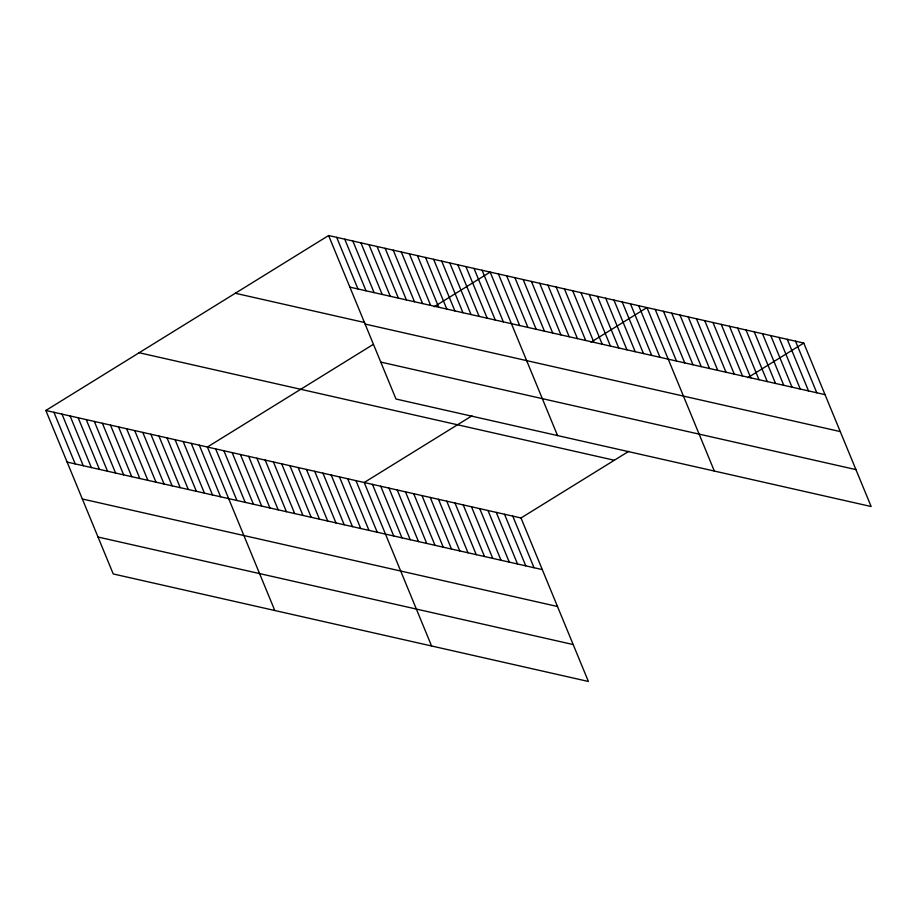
<?xml version="1.0" encoding="UTF-8"?>
<svg xmlns="http://www.w3.org/2000/svg" width="917" height="917" viewBox="0 0 917 917"><rect width="100%" height="100%" fill="white"/><g stroke="black" fill="none" stroke-linecap="round" stroke-linejoin="round"><path stroke-width="1.38" d="M45.85 410.472L521.005 517.979L588.393 681.469L113.238 573.95L45.85 410.472L328.607 235.531L803.762 343.05L871.15 506.528L395.995 399.021L328.607 235.531M372.818 344.689L207.402 447.026L274.791 610.504M434.177 306.725L490.159 272.085L557.547 435.575M471.934 415.848L364.209 482.502L431.586 645.992M590.984 342.201L646.966 307.573L714.343 471.051M521.005 517.979L628.741 451.336M747.779 377.689L803.762 343.05M349.87 287.136L825.036 394.642M235.302 293.257L364.542 322.509M365.092 324.056L840.247 431.575M380.773 362.089L855.928 469.607M139.155 352.736L614.321 460.254M67.113 462.065L542.279 569.583M82.335 498.986L557.502 606.504M98.016 537.03L573.171 644.548M795.509 341.181L816.783 392.774M787.256 339.313L808.53 390.917M779.003 337.445L800.277 389.049M770.761 335.576L792.024 387.18M762.508 333.708L783.771 385.312M754.255 331.839L775.518 383.444M746.002 329.982L767.265 381.575M737.749 328.114L759.012 379.707M729.496 326.246L750.759 377.838M721.243 324.377L742.506 375.97M712.99 322.509L734.253 374.102M704.737 320.641L726 372.233M696.484 318.772L717.747 370.376M688.231 316.904L709.494 368.508M679.978 315.035L701.241 366.64M671.725 313.167L692.988 364.771M663.472 311.299L684.735 362.903M655.219 309.442L676.482 361.034M638.713 305.705L659.976 357.298M630.46 303.836L651.723 355.429M622.207 301.968L643.47 353.561M613.954 300.1L635.217 351.692M605.701 298.231L626.964 349.835M597.448 296.363L618.711 347.967M589.195 294.495L610.458 346.099M580.942 292.626L602.205 344.23M572.689 290.758L593.952 342.362M564.436 288.889L585.699 340.494M556.183 287.032L577.446 338.625M547.93 285.164L569.193 336.757M539.677 283.296L560.94 334.888M531.424 281.427L552.687 333.02M523.171 279.559L544.434 331.152M514.918 277.691L536.181 329.283M506.665 275.822L527.928 327.426M498.412 273.954L519.675 325.558M482.078 270.263L503.353 321.856M474.009 268.429L495.272 320.033M465.928 266.606L487.191 318.199M457.847 264.772L479.121 316.376M449.777 262.95L471.04 314.542M441.696 261.127L462.959 312.72M433.615 259.293L454.889 310.897M425.534 257.471L446.808 309.063M417.464 255.637L438.727 307.241M409.383 253.814L430.646 305.407M512.763 516.111L534.026 567.715M401.302 251.98L422.577 303.584M504.51 514.254L525.773 565.846M393.233 250.158L414.495 301.75M496.257 512.385L517.52 563.978M385.151 248.324L406.414 299.928M488.004 510.517L509.267 562.11M377.07 246.501L398.345 298.094M479.751 508.648L501.014 560.241M368.989 244.667L390.264 296.271M471.498 506.78L492.761 558.373M360.92 242.845L382.183 294.437M463.245 504.912L484.508 556.504M352.839 241.022L374.102 292.615M454.992 503.043L476.255 554.647M344.758 239.188L366.032 290.792M446.739 501.175L468.002 552.779M336.688 237.365L357.951 288.958M438.486 499.307L459.749 550.911M430.233 497.438L451.496 549.042M421.98 495.57L443.243 547.174M413.727 493.713L434.99 545.306M405.474 491.844L426.737 543.437M397.221 489.976L418.484 541.569M388.968 488.108L410.231 539.7M380.715 486.239L401.978 537.832M372.462 484.371L393.725 535.964M355.956 480.634L377.219 532.238M347.703 478.766L368.966 530.37M339.45 476.897L360.713 528.501M331.197 475.029L352.46 526.633M322.944 473.161L344.207 524.765M314.691 471.304L335.954 522.896M306.438 469.435L327.701 521.028M298.185 467.567L319.448 519.16M289.932 465.698L311.195 517.291M281.679 463.83L302.942 515.423M273.426 461.962L294.689 513.554M265.173 460.093L286.436 511.697M256.92 458.225L278.183 509.829M248.667 456.357L269.93 507.961M240.414 454.488L261.677 506.092M232.161 452.62L253.424 504.224M223.908 450.763L245.183 502.356M215.655 448.894L236.93 500.487M199.321 445.192L220.596 496.796M191.252 443.37L212.515 494.962M183.171 441.535L204.434 493.14M175.09 439.713L196.364 491.306M167.02 437.879L188.283 489.483M158.939 436.056L180.202 487.649M150.858 434.234L172.132 485.827M142.788 432.4L164.051 484.004M134.707 430.577L155.97 482.17M126.626 428.743L147.889 480.348M118.545 426.921L139.82 478.514M110.476 425.087L131.739 476.691M102.395 423.264L123.657 474.857M94.313 421.43L115.588 473.034M86.244 419.608L107.507 471.2M78.163 417.774L99.426 469.378M70.082 415.951L91.345 467.544M62.001 414.129L83.275 465.721M53.931 412.295L75.194 463.899"/></g></svg>
